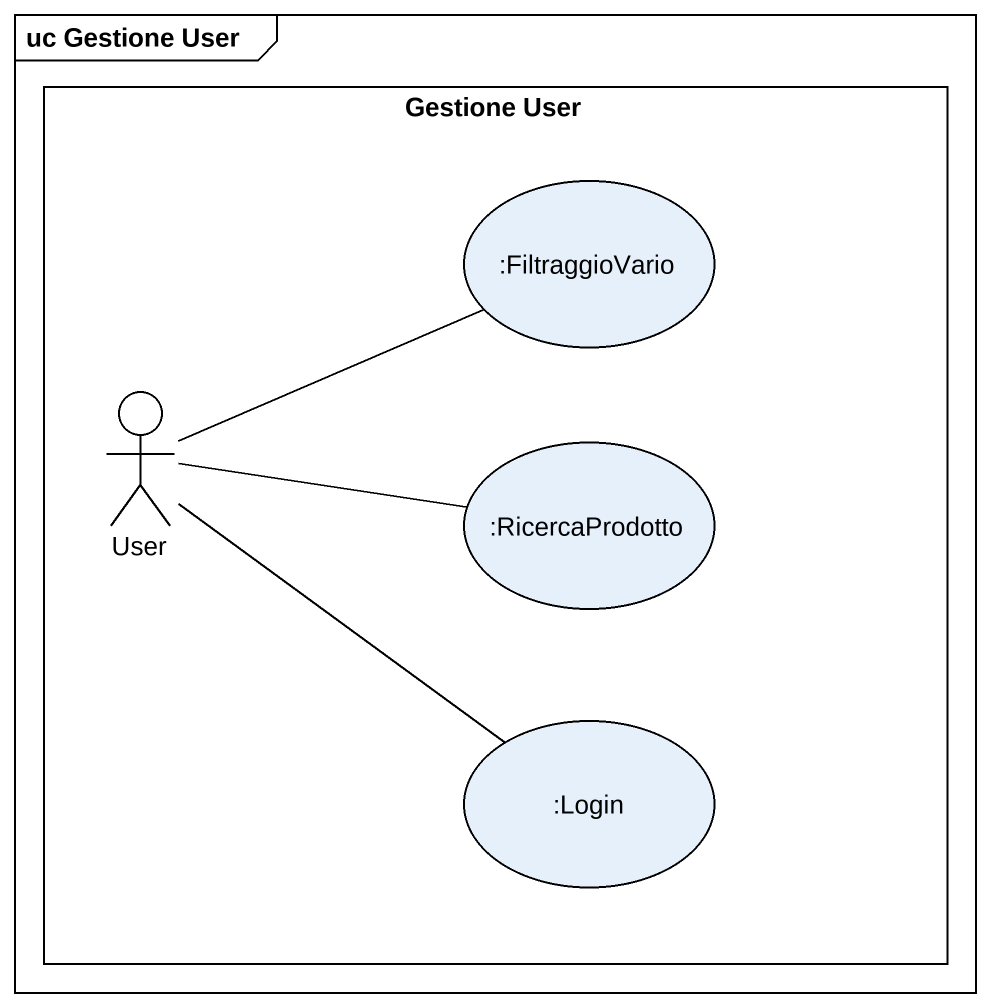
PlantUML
@startuml
mainframe uc Gestione User
rectangle "Gestione User" as Gestione_User {
  usecase ":FiltraggioVario" as FiltraggioVario
  actor User
  usecase ":RicercaProdotto" as RicercaProdotto
  usecase ":Login" as Login
}
User -right- FiltraggioVario
User -right- RicercaProdotto
User -- Login
@enduml
